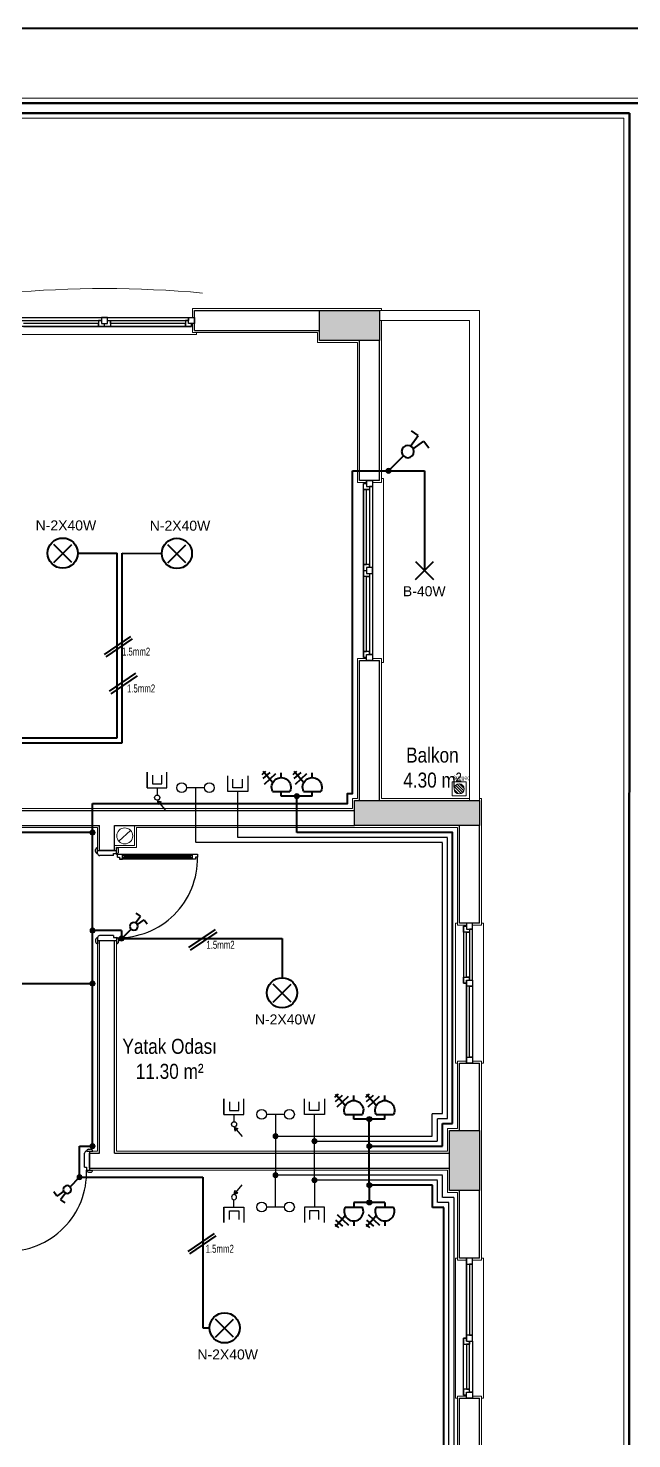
# Model space of a CAD drawing. Header units: metres. Extents: x 134072 to 172200, y 35728 to 38066.
# Drawn here: x 144742 to 145345, y 36656 to 38066 of the extents above; entities that cross this region are included whole.
import ezdxf
from ezdxf.enums import TextEntityAlignment as Align

# ---------------------------------------------------------------- set-up
doc = ezdxf.new("R2010")
doc.units = ezdxf.units.M
doc.linetypes.add('DASHED', pattern=[0.75, 0.5, -0.25])
for name, color, linetype, lineweight in [('baca', 161, 'Continuous', 20), ('Cizgi 20', 175, 'Continuous', 20), ('ELEKTRİK', 102, 'Continuous', 40), ('m_kuvvetliakım', 1, 'Continuous', 40), ('m_zayıfakım', 2, 'DASHED', 30), ('SEMBOL', 140, 'Continuous', 20), ('Suzgec', 81, 'Continuous', 15), ('sıva', 145, 'Continuous', 5), ('Tarama 13', 221, 'Continuous', 13)]:
    doc.layers.add(name, color=color, linetype=linetype, lineweight=lineweight)
for name, color, linetype in [('den', 156, 'Continuous'), ('duvaR', 52, 'Continuous'), ('kapı', 129, 'Continuous'), ('Kolon', 175, 'Continuous'), ('pencere', 28, 'Continuous'), ('yazı', 7, 'Continuous')]:
    doc.layers.add(name, color=color, linetype=linetype)
doc.styles.add('omr', font='ARIALN.TTF', dxfattribs={"height": 20})
doc.styles.add('ROMANTUR', font='arial.ttf', dxfattribs={"width": 0.7})

# ---------------------------------------------------------------- blocks, each defined once
blk = doc.blocks.new('suzgec')
at = {"layer": 'Suzgec', "lineweight": 5}
for points in [[(32229.9, 35183.4), (32229.9, 35169.4)], [(32243.9, 35183.4), (32229.9, 35183.4)], [(32232.3, 35175.5), (32236, 35171.8)], [(32232.6, 35178), (32238.5, 35172.1)], [(32233.4, 35179.9), (32240.4, 35172.9)], [(32235.2, 35180.7), (32241.2, 35174.7)], [(32237.3, 35181.3), (32241.8, 35176.8)], [(32243.9, 35169.4), (32243.9, 35183.4)], [(32229.9, 35169.4), (32243.9, 35169.4)]]:
    blk.add_lwpolyline(points, dxfattribs=at)
blk.add_circle((32236.9, 35176.4), 5, dxfattribs=at)
blk = doc.blocks.new('m-tv')
at = {"layer": 'm_zayıfakım', "color": 30, "linetype": 'Continuous', "ltscale": 100}
for p, q in [((-0.2, 12.7), (-8.3, 22.3)), ((-1, 16.7), (-4.1, 14.2)), ((-0.2, 12.7), (-4.1, 14.2)), ((-0.2, 12.7), (-1, 16.7)), ((10, 0), (-10, 0)), ((-10, 0), (-10, -15.6)), ((0, 0), (0, 7.4)), ((10, 0), (10, -15.6)), ((10, -15.6), (10, 0)), ((-5, -3.7), (-5, -12.4)), ((4.4, -3.7), (-5, -3.7)), ((4.4, -12.4), (4.4, -3.7))]:
    blk.add_line(p, q, dxfattribs=at)
blk.add_circle((-0.2, 9.9), 2.55, dxfattribs=at)
blk = doc.blocks.new('m-komutatör')
at = {"layer": 'm_kuvvetliakım', "color": 6}
for p, q in [((-24.8, 4), (-23.5, 12.1)), ((-12, 2), (-24.8, 4)), ((-12, -1.9), (-24.9, -4.1)), ((-24.9, -4.1), (-23.6, -12.2))]:
    blk.add_line(p, q, dxfattribs=at)
blk.add_circle((-6.2, 0), 6.17, dxfattribs=at)
blk = doc.blocks.new('m-avize')
at = {"layer": 'm_kuvvetliakım', "color": 1}
for p, q in [((9, -9), (-9, 9)), ((-9, -9), (9, 9))]:
    blk.add_line(p, q, dxfattribs=at)
blk.add_circle((0, 0.3), 15.1, dxfattribs=at)
blk = doc.blocks.new('m-priz')
at = {"layer": 'm_kuvvetliakım'}
for p, q in [((0, 13.9), (0, 18.8)), ((16.7, 7.4), (5.3, 18.1)), ((8.5, 8.7), (18.2, 19.9)), ((18.2, 13), (11.2, 19.1)), ((19, 17.1), (15.3, 20.4)), ((8.7, 0), (-8.7, 0))]:
    blk.add_line(p, q, dxfattribs=at)
blk.add_arc((0, 4.2), 9.63, 333.9421, 206.0579, dxfattribs=at)
blk = doc.blocks.new('m-anten')
at = {"layer": 'm_zayıfakım', "color": 30, "linetype": 'Continuous', "ltscale": 100}
for p, q in [((10, 0), (-10, 0)), ((-10, 0), (-10, -15.6)), ((10, -15.6), (10, 0)), ((-5, -3.7), (-5, -12.4)), ((4.4, -3.7), (-5, -3.7)), ((4.4, -12.4), (4.4, -3.7))]:
    blk.add_line(p, q, dxfattribs=at)
blk = doc.blocks.new('m-telefon')
at = {"layer": 'm_zayıfakım', "color": 2, "linetype": 'Continuous', "ltscale": 100}
blk.add_line((-9, 0), (9, 0), dxfattribs=at)
for centre in [(-13.9, 0), (13.9, 0)]:
    blk.add_circle(centre, 4.9, dxfattribs=at)
blk = doc.blocks.new('m-J1')
at = {"layer": 'm_kuvvetliakım'}
for p, q in [((-9, -9), (9, 9)), ((-9, 9), (9, -9))]:
    blk.add_line(p, q, dxfattribs=at)

msp = doc.modelspace()

# ---------------------------------------------------------------- hatches: boundary and pattern name
at = {"layer": 'SEMBOL'}
for points in [[(145100.3, 37622, -1), (145103.9, 37625.6, -1)], [(145010.3, 37296, -1), (145010.3, 37301.1, -1)], [(144808.6, 37262.1, -1), (144803.5, 37262.1, -1)], [(144808.6, 37164.1, -1), (144803.5, 37164.1, -1)], [(144837.6, 37156.1, -1), (144832.5, 37156.1, -1)], [(144808.6, 37111.1, -1), (144803.5, 37111.1, -1)], [(145082.9, 36973.1, -1), (145082.9, 36978.2, -1)], [(144803.5, 36948.6, -1), (144808.6, 36948.6, -1)], [(144989.1, 36956, -1), (144989.1, 36961.1, -1)], [(145028, 36951, -1), (145028, 36956.1, -1)], [(145082.9, 36946, -1), (145082.9, 36951.1, -1)], [(144989.1, 36922.1, 1), (144989.1, 36917, 1)], [(144790.5, 36917.6, -1), (144795.6, 36917.6, -1)], [(145028, 36917.1, 1), (145028, 36912, 1)], [(145082.9, 36912.1, 1), (145082.9, 36907, 1)], [(145082.9, 36895, 1), (145082.9, 36889.9, 1)]]:
    msp.add_hatch(color=1, dxfattribs=at).paths.add_polyline_path(points)
at = {"layer": 'Tarama 13'}
h = msp.add_hatch(dxfattribs=at)
h.set_pattern_fill('ANSI33,_O', color=256, scale=2)
h.set_pattern_definition([(45, (117464.424, 22063.553), (-8.980256, 8.980256), []), (45, (117473.405, 22063.553), (-8.980256, 8.980256), [6.35, -3.175])])
h.paths.add_polyline_path([(142808.1, 37659.1), (142778.1, 37659.1), (142778.1, 37599.1), (142808.1, 37599.1)])
h.paths.add_polyline_path([(143263.1, 37659.1), (143233.1, 37659.1), (143233.1, 37599.1), (143263.1, 37599.1)])
h.paths.add_polyline_path([(143608.1, 37784.1), (143583.1, 37784.1), (143583.1, 37609.1), (143608.1, 37609.1)])
h.paths.add_polyline_path([(144223.1, 37784.1), (144198.1, 37784.1), (144198.1, 37609.1), (144223.1, 37609.1)])
h.paths.add_polyline_path([(144223.1, 37329.1), (144193.1, 37329.1), (144193.1, 37269.1), (144223.1, 37269.1)])
h.paths.add_polyline_path([(144223.1, 37084.1), (144198.1, 37084.1), (144198.1, 37009.1), (144223.1, 37009.1)])
h.paths.add_polyline_path([(143608.1, 37084.1), (143583.1, 37084.1), (143583.1, 37009.1), (143608.1, 37009.1)])
h.paths.add_polyline_path([(143608.1, 37294.1), (143378.1, 37294.1), (143378.1, 37269.1), (143608.1, 37269.1)])
h.paths.add_polyline_path([(143263.1, 37084.1), (143088.1, 37084.1), (143088.1, 37059.1), (143263.1, 37059.1)])
h.paths.add_polyline_path([(142808.1, 37119.1), (142778.1, 37119.1), (142778.1, 37059.1), (142808.1, 37059.1)])
h.paths.add_polyline_path([(143608.1, 36859.1), (143583.1, 36859.1), (143583.1, 36784.1), (143608.1, 36784.1)])
h.paths.add_polyline_path([(143608.1, 36599.1), (143578.1, 36599.1), (143578.1, 36539.1), (143608.1, 36539.1)])
h.paths.add_polyline_path([(143608.1, 36259.1), (143583.1, 36259.1), (143583.1, 36084.1), (143608.1, 36084.1)])
h.paths.add_polyline_path([(143138.1, 36214.1), (143078.1, 36214.1), (143078.1, 36184.1), (143138.1, 36184.1)])
h.paths.add_polyline_path([(142808.1, 36244.1), (142778.1, 36244.1), (142778.1, 36184.1), (142808.1, 36184.1)])
h.paths.add_polyline_path([(142808.1, 36634.1), (142778.1, 36634.1), (142778.1, 36574.1), (142808.1, 36574.1)])
h.paths.add_polyline_path([(143138.1, 36599.1), (143078.1, 36599.1), (143078.1, 36569.1), (143138.1, 36569.1)])
h.paths.add_polyline_path([(144223.1, 36599.1), (144193.1, 36599.1), (144193.1, 36539.1), (144223.1, 36539.1)])
h.paths.add_polyline_path([(144223.1, 36259.1), (144198.1, 36259.1), (144198.1, 36084.1), (144223.1, 36084.1)])
h.paths.add_polyline_path([(144603.1, 36114.1), (144543.1, 36114.1), (144543.1, 36084.1), (144603.1, 36084.1)])
h.paths.add_polyline_path([(144573.1, 36599.1), (144543.1, 36599.1), (144543.1, 36539.1), (144573.1, 36539.1)])
h.paths.add_polyline_path([(144703.1, 36809.1), (144528.1, 36809.1), (144528.1, 36784.1), (144703.1, 36784.1)])
h.paths.add_polyline_path([(144223.1, 36859.1), (144198.1, 36859.1), (144198.1, 36784.1), (144223.1, 36784.1)])
h.paths.add_polyline_path([(145093.1, 36114.1), (145033.1, 36114.1), (145033.1, 36084.1), (145093.1, 36084.1)])
h.paths.add_polyline_path([(145193.1, 36599.1), (145068.1, 36599.1), (145068.1, 36574.1), (145193.1, 36574.1)])
h.paths.add_polyline_path([(145193.1, 36964.1), (145163.1, 36964.1), (145163.1, 36904.1), (145193.1, 36904.1)])
h.paths.add_polyline_path([(145193.1, 37294.1), (145068.1, 37294.1), (145068.1, 37269.1), (145193.1, 37269.1)])
h.paths.add_polyline_path([(144573.1, 37329.1), (144543.1, 37329.1), (144543.1, 37269.1), (144573.1, 37269.1)])
h.paths.add_polyline_path([(144703.1, 37084.1), (144528.1, 37084.1), (144528.1, 37059.1), (144703.1, 37059.1)])
h.paths.add_polyline_path([(145093.1, 37784.1), (145033.1, 37784.1), (145033.1, 37754.1), (145093.1, 37754.1)])
h.paths.add_polyline_path([(144603.1, 37784.1), (144543.1, 37784.1), (144543.1, 37754.1), (144603.1, 37754.1)])

# ---------------------------------------------------------------- linework, layer by layer
at = {"lineweight": 20}
for p, q in [((137518.3, 37996.4, 127785.9), (153740.3, 37996.4, 127785.9)), ((142640.2, 37976.4, 127785.9), (145337.6, 37976.4, 127785.9)), ((145337.6, 37976.4, 127785.9), (145337.6, 35938.9, 127785.9))]:
    msp.add_line(p, q, dxfattribs=at)
at = {"lineweight": 50}
for p, q in [((137523.3, 37991.4, 127785.9), (153732.7, 37991.4, 127785.9)), ((142635.2, 37981.4, 127785.9), (145343.3, 37981.4, 127785.9)), ((145343.3, 37981.4, 127785.9), (145342.6, 35933.9, 127785.9))]:
    msp.add_line(p, q, dxfattribs=at)
at = {"layer": 'baca'}
msp.add_line((144844.1, 37264.2), (144832.3, 37253.4), dxfattribs=at)
at = {"layer": 'baca', "linetype": 'ByBlock'}
for p, q in [((144848.1, 37269.1), (144848.1, 37249.1)), ((144848.1, 37249.1), (144828.1, 37249.1))]:
    msp.add_line(p, q, dxfattribs=at)
at = {"layer": 'baca'}
msp.add_circle((144838.2, 37258.8), 8, dxfattribs=at)
at = {"layer": 'Cizgi 20'}
for points in [[(145193.1, 37294.1), (145193.1, 37784.1), (145093.1, 37784.1)], [(145183.1, 37294.1), (145183.1, 37774.1), (145093.1, 37774.1)]]:
    msp.add_lwpolyline(points, dxfattribs=at)
at = {"layer": 'den', "lineweight": 5}
for points in [[(144910.1, 37762.1), (144910.1, 37760.1), (144726.1, 37760.1), (144726.1, 37762.1)], [(145095.1, 37432.1), (145097.1, 37432.1), (145097.1, 37616.1), (145095.1, 37616.1)], [(145171.1, 37171.6), (145169.1, 37171.6), (145169.1, 37031.6), (145171.1, 37031.6)], [(145195.1, 37171.6), (145197.1, 37171.6), (145197.1, 37031.6), (145195.1, 37031.6)], [(145171.1, 36696.6), (145169.1, 36696.6), (145169.1, 36836.6), (145171.1, 36836.6)], [(145195.1, 36696.6), (145197.1, 36696.6), (145197.1, 36836.6), (145195.1, 36836.6)]]:
    msp.add_lwpolyline(points, dxfattribs=at)
msp.add_arc((144818.1, 36727.3), 1078.7, 84.7877, 95.2123, dxfattribs=at)
at = {"layer": 'duvaR'}
for p, q in [((144908.1, 37784.1), (145033.1, 37784.1)), ((144908.1, 37764.1), (144908.1, 37784.1)), ((144908.1, 37764.1), (145033.1, 37764.1)), ((145073.1, 37614.1), (145073.1, 37754.1)), ((145093.1, 37614.1), (145093.1, 37754.1)), ((145093.1, 37614.1), (145073.1, 37614.1)), ((145073.1, 37294.1), (145073.1, 37434.1)), ((145073.1, 37434.1), (145093.1, 37434.1)), ((145093.1, 37294.1), (145093.1, 37434.1)), ((144673.1, 37284.1), (144813.1, 37284.1)), ((144813.1, 37284.1), (145068.1, 37284.1)), ((144673.1, 37269.1), (144813.1, 37269.1)), ((144813.1, 37244.1), (144813.1, 37269.1)), ((144828.1, 37244.1), (144828.1, 37269.1)), ((144828.1, 37269.1), (145068.1, 37269.1)), ((145173.1, 37171.6), (145173.1, 37269.1)), ((145193.1, 37171.6), (145193.1, 37269.1)), ((144828.1, 37244.1), (144813.1, 37244.1)), ((145193.1, 37171.6), (145173.1, 37171.6)), ((144813.1, 36941.6), (144813.1, 37154.1)), ((144813.1, 37154.1), (144828.1, 37154.1)), ((144828.1, 36941.6), (144828.1, 37154.1)), ((145173.1, 36964.1), (145173.1, 37031.6)), ((145173.1, 37031.6), (145193.1, 37031.6)), ((145193.1, 36964.1), (145193.1, 37031.6)), ((144803.1, 36941.6), (144813.1, 36941.6)), ((144803.1, 36926.6), (144803.1, 36941.6)), ((144828.1, 36941.6), (145163.1, 36941.6)), ((144803.1, 36926.6), (144813.1, 36926.6)), ((144813.1, 36926.6), (145163.1, 36926.6)), ((145173.1, 36836.6), (145173.1, 36904.1)), ((145193.1, 36836.6), (145193.1, 36904.1)), ((145193.1, 36836.6), (145173.1, 36836.6)), ((145173.1, 36599.1), (145173.1, 36696.6)), ((145173.1, 36696.6), (145193.1, 36696.6)), ((145193.1, 36599.1), (145193.1, 36696.6))]:
    msp.add_line(p, q, dxfattribs=at)
at = {"layer": 'ELEKTRİK'}
msp.add_line((135359.3, 38066.3, 127785.9), (172199.8, 38066.3, 127785.9), dxfattribs=at)
at = {"layer": 'kapı'}
for p, q in [((144811.1, 37241.2), (144811.1, 37247.2)), ((144830.1, 37241.1), (144830.1, 37247.2)), ((144809.1, 37243.1), (144809.1, 37245.1)), ((144811.1, 37244.1), (144830.1, 37244.1)), ((144827.1, 37239.1), (144813.1, 37239.1)), ((144827.1, 37241.1), (144830.1, 37241.1)), ((144827.1, 37239.1), (144827.1, 37241.1)), ((144831.1, 37237.6), (144831.1, 37240.6)), ((144831.1, 37240.6), (144911, 37240.6)), ((144831.1, 37237.6), (144833.1, 37237.6)), ((144832.1, 37243.1), (144832.1, 37245.1)), ((144833.1, 37237.6), (144833.1, 37235.6)), ((144833.1, 37235.6), (144836.1, 37235.6)), ((144909, 37235.6), (144833.1, 37235.6)), ((144836.1, 37235.6), (144836.1, 37240.6)), ((144836.1, 37239.1), (144906, 37239.1)), ((144836.1, 37237.1), (144906, 37237.1)), ((144838, 37237.1), (144838, 37239.1)), ((144838, 37238.1), (144904, 37238.1)), ((144904, 37237.1), (144904, 37239.1)), ((144906, 37235.6), (144906, 37240.6)), ((144909, 37235.6), (144906, 37235.6)), ((144911, 37237.6), (144909, 37237.6)), ((144909, 37237.6), (144909, 37235.6)), ((144911, 37240.6), (144911, 37237.6)), ((144809.1, 37155.1), (144809.1, 37153.1)), ((144811.1, 37156.9), (144811.1, 37150.9)), ((144811.1, 37154.1), (144830.1, 37154.1)), ((144827.1, 37159.1), (144813.1, 37159.1)), ((144827.1, 37159.1), (144827.1, 37157.1)), ((144827.1, 37157.1), (144830.1, 37157.1)), ((144830.1, 37157.1), (144830.1, 37150.9)), ((144832.1, 37155.1), (144832.1, 37153.1)), ((144798.1, 36927.6), (144798.1, 36941.6)), ((144800.2, 36943.6), (144806.2, 36943.6)), ((144802.1, 36945.6), (144804.1, 36945.6)), ((144803.1, 36943.6), (144803.1, 36924.6)), ((144798.1, 36927.6), (144800.1, 36927.6)), ((144800.1, 36927.6), (144800.1, 36924.6)), ((144800.1, 36924.6), (144806.2, 36924.6)), ((144802.1, 36922.6), (144804.1, 36922.6))]:
    msp.add_line(p, q, dxfattribs=at)
msp.add_circle((144830.6, 37240.6), 0.5, dxfattribs=at)
for centre, radius, start, end in [((144811.2, 37245), 2.16, 94.4053, 179.1726), ((144829.9, 37245), 2.16, 0.8248, 85.5973), ((144811.1, 37243.2), 2.01, 183.8031, 269.7977), ((144813.3, 37241.2), 2.19, 181.4185, 265.0939), ((144830.1, 37243.1), 2, 270.1131, 0), ((144832, 37236), 79, 268.5661, 1.1371), ((144811.1, 37154.9), 2.01, 90.2023, 176.1969), ((144811.2, 37153.1), 2.16, 180.8274, 265.5947), ((144813.3, 37156.9), 2.19, 94.9061, 178.5815), ((144830.1, 37155.1), 2, 0, 89.8869), ((144829.9, 37153.1), 2.16, 274.4027, 359.1752), ((144800.2, 36941.4), 2.19, 91.4185, 175.0939), ((144802.2, 36943.5), 2.01, 93.8031, 179.7977), ((144804, 36943.4), 2.16, 4.4053, 89.1726), ((144721.1, 36922.6), 79, 268.8629, 1.4339), ((144802.1, 36924.6), 2, 180.1131, 270), ((144804, 36924.7), 2.16, 270.8248, 355.5973)]:
    msp.add_arc(centre, radius, start, end, dxfattribs=at)
at = {"layer": 'Kolon'}
for p, q in [((145033.1, 37754.1), (145033.1, 37784.1)), ((145033.1, 37784.1), (145093.1, 37784.1)), ((145093.1, 37784.1), (145093.1, 37754.1)), ((145093.1, 37754.1), (145033.1, 37754.1)), ((145068.1, 37269.1), (145068.1, 37294.1)), ((145068.1, 37294.1), (145193.1, 37294.1)), ((145193.1, 37294.1), (145193.1, 37269.1)), ((145193.1, 37269.1), (145068.1, 37269.1)), ((145163.1, 36904.1), (145163.1, 36964.1)), ((145163.1, 36964.1), (145193.1, 36964.1)), ((145193.1, 36964.1), (145193.1, 36904.1)), ((145193.1, 36904.1), (145163.1, 36904.1))]:
    msp.add_line(p, q, dxfattribs=at)
at = {"layer": 'm_kuvvetliakım', "color": 6}
for p, q in [((145117, 37638.7), (145102.1, 37623.8)), ((144844.6, 37165.6), (144836.9, 37157.9)), ((144836.1, 37157.1), (144835.1, 37156.1)), ((144783.5, 36908), (144793.1, 36917.6))]:
    msp.add_line(p, q, dxfattribs=at)
at = {"layer": 'm_kuvvetliakım', "color": 5}
for p, q in [((145066.1, 37623.8), (145138.1, 37623.8)), ((145138.1, 37623.8), (145138.1, 37524.1)), ((144791.3, 37541.6), (144830.8, 37541.4)), ((144830.8, 37356.9), (144830.8, 37541.4)), ((144835.8, 37541.4), (144875.3, 37541.2)), ((144835.8, 37351.9), (144835.8, 37541.4)), ((144844.1, 37458.2), (144817.5, 37440.2)), ((144845.8, 37455.7), (144819.2, 37437.7)), ((144849.1, 37421.4), (144822.5, 37403.4)), ((144850.8, 37418.9), (144824.2, 37400.9)), ((144663.1, 37356.9), (144776.2, 37356.9)), ((144668.1, 37351.9), (144835.8, 37351.9)), ((144776.2, 37356.9), (144830.8, 37356.9)), ((144806.1, 37264.6), (144806.1, 37291.1)), ((144835.1, 37164.1), (144808.6, 37164.1)), ((144835.1, 37164.1), (144835.1, 37158.6)), ((144928.6, 37165.1), (144902, 37147.1)), ((144930.3, 37162.6), (144903.7, 37144.6)), ((144806.1, 37125), (144806.1, 37161.5)), ((144835.1, 37157.1), (144835.1, 37156.1)), ((144837.6, 37156.1), (144995.6, 37156.1)), ((144995.6, 37156.1), (144995.6, 37117)), ((144432.8, 37111.1), (144803.5, 37111.1)), ((144793.1, 36917.6), (144793.1, 36948.6)), ((144793.1, 36917.6), (144916.2, 36917.6)), ((144916.2, 36917.6), (144916.2, 36782)), ((144927.8, 36861.2), (144901.3, 36843.3)), ((144929.5, 36858.8), (144902.9, 36840.8)), ((144916.2, 36782), (144916.2, 36766.9)), ((144916.2, 36766.9), (144923, 36766.9))]:
    msp.add_line(p, q, dxfattribs=at)
at = {"layer": 'm_kuvvetliakım'}
for p, q in [((144994.8, 37298.5), (144994.8, 37303.2)), ((145025.8, 37298.5), (145025.8, 37303.2)), ((145025.8, 37298.5), (144994.8, 37298.5)), ((145010.3, 37262.1), (145010.3, 37296)), ((145166.1, 36971.1), (145166.1, 37164.6)), ((145067.3, 36975.7), (145067.3, 36980.4)), ((145098.4, 36975.7), (145098.4, 36980.4)), ((145098.4, 36975.7), (145067.3, 36975.7)), ((145082.9, 36943.6), (145082.9, 36975.7)), ((145156.1, 36971.1), (145166.1, 36971.1)), ((145156.1, 36966.1), (145156.1, 36971.1)), ((145156.1, 36948.6), (145156.1, 36966.1)), ((145082.9, 36948.6), (145156.1, 36948.6)), ((145082.9, 36912.1), (145082.9, 36943.6)), ((145146.1, 36909.6), (145082.9, 36909.6)), ((145082.9, 36909.6), (145082.9, 36892.4)), ((145146.1, 36887.1), (145146.1, 36909.6)), ((145098.4, 36892.4), (145067.3, 36892.4)), ((145067.3, 36892.4), (145067.3, 36887.7)), ((145098.4, 36892.4), (145098.4, 36887.7)), ((145157.5, 36887.1), (145146.1, 36887.1)), ((145157.5, 36614.6), (145157.5, 36887.1))]:
    msp.add_line(p, q, dxfattribs=at)
at = {"layer": 'm_kuvvetliakım', "color": 5}
for points in [[(144806.1, 37291.1), (145061.1, 37291.1), (145061.1, 37301.1), (145066.1, 37301.1), (145066.1, 37623.8)], [(144806.1, 37166.6), (144806.1, 37262.1), (144663.1, 37262.1)], [(144793.1, 36948.6), (144806.1, 36948.6), (144806.1, 37125)]]:
    msp.add_lwpolyline(points, dxfattribs=at)
at = {"layer": 'm_kuvvetliakım'}
msp.add_lwpolyline([(145166.1, 37164.6), (145166.1, 37262.1), (145068.1, 37262.1), (145010.3, 37262.1)], dxfattribs=at)
at = {"layer": 'm_zayıfakım'}
for p, q in [((144909, 37307), (144909, 37252.1)), ((145156.1, 36981.1), (145156.1, 37154.6)), ((144989.1, 36980.4), (144989.1, 36943.6)), ((145145.8, 36958.6), (145145.8, 36981.1)), ((145145.8, 36981.1), (145156.1, 36981.1)), ((144989.1, 36958.6), (145145.8, 36958.6)), ((144989.1, 36943.6), (144989.1, 36922.1)), ((145156.1, 36919.6), (144989.1, 36919.6)), ((144989.1, 36887.7), (144989.1, 36919.6)), ((145156.1, 36897.1), (145156.1, 36919.6)), ((145167.5, 36897.1), (145156.1, 36897.1))]:
    msp.add_line(p, q, dxfattribs=at)
at = {"layer": 'm_zayıfakım', "color": 30}
for p, q in [((144951.4, 37257.1), (144951.4, 37303.2)), ((145161.1, 36976.1), (145161.1, 37159.6)), ((145028, 36943.6), (145028, 36980.4)), ((145151.1, 36953.6), (145151.1, 36976.1)), ((145151.1, 36976.1), (145161.1, 36976.1)), ((145028, 36953.6), (145151.1, 36953.6)), ((145028, 36917.1), (145028, 36943.6)), ((145028, 36914.6), (145028, 36887.7))]:
    msp.add_line(p, q, dxfattribs=at)
at = {"layer": 'm_zayıfakım'}
for points in [[(145156.1, 37154.6), (145156.1, 37252.1), (145068.1, 37252.1), (144909, 37252.1)], [(145167.5, 36897.1), (145167.5, 36604.6), (144708.6, 36604.6), (144708.6, 36921), (144723.1, 36921)]]:
    msp.add_lwpolyline(points, dxfattribs=at)
at = {"layer": 'm_zayıfakım', "color": 30}
for points in [[(145161.1, 37159.6), (145161.1, 37257.1), (145068.1, 37257.1), (144951.4, 37257.1)], [(144728.1, 36916), (144713.6, 36916), (144713.6, 36609.6), (145162.5, 36609.6), (145162.5, 36892.1), (145151.1, 36892.1), (145151.1, 36914.6), (145028, 36914.6)]]:
    msp.add_lwpolyline(points, dxfattribs=at)
at = {"layer": 'pencere'}
for points in [[(144728.1, 37777.1), (144908.1, 37777.1), (144908.1, 37771.1), (144905.1, 37771.1), (144905.1, 37768.1), (144731.1, 37768.1)], [(144734.1, 37774.1), (144815.1, 37774.1), (144815.1, 37771.1), (144821.1, 37771.1), (144821.1, 37777.1), (144815.1, 37777.1), (144815.1, 37774.1), (144812.1, 37774.1), (144812.1, 37768.1), (144812.1, 37771.1), (144737.1, 37771.1)], [(144737.1, 37768.1), (144905.1, 37768.1), (144905.1, 37771.1), (144902.1, 37771.1), (144902.1, 37777.1), (144902.1, 37774.1), (144899.1, 37774.1), (144899.1, 37768.1), (144899.1, 37771.1), (144824.1, 37771.1), (144824.1, 37768.1), (144818.1, 37768.1), (144818.1, 37771.1), (144821.1, 37771.1), (144821.1, 37774.1), (144824.1, 37774.1), (144824.1, 37771.1), (144824.1, 37774.1), (144902.1, 37774.1)], [(145080.1, 37614.1), (145086.1, 37614.1), (145086.1, 37434.1), (145080.1, 37434.1), (145080.1, 37437.1), (145077.1, 37437.1), (145077.1, 37611.1), (145080.1, 37611.1), (145080.1, 37614.1), (145080.1, 37608.1), (145086.1, 37608.1), (145083.1, 37608.1), (145083.1, 37527.1), (145080.1, 37527.1), (145080.1, 37521.1), (145086.1, 37521.1), (145086.1, 37527.1), (145083.1, 37527.1), (145083.1, 37530.1), (145077.1, 37530.1), (145080.1, 37530.1), (145080.1, 37605.1), (145077.1, 37605.1), (145083.1, 37605.1), (145077.1, 37605.1), (145077.1, 37437.1), (145080.1, 37437.1), (145080.1, 37440.1), (145086.1, 37440.1), (145083.1, 37440.1), (145083.1, 37443.1), (145077.1, 37443.1), (145080.1, 37443.1), (145080.1, 37518.1), (145077.1, 37518.1), (145077.1, 37524.1), (145080.1, 37524.1), (145080.1, 37521.1), (145083.1, 37521.1), (145083.1, 37518.1), (145080.1, 37518.1), (145083.1, 37518.1), (145083.1, 37440.1)], [(145180.1, 37114.6), (145186.1, 37114.6), (145186.1, 37031.6), (145180.1, 37031.6), (145180.1, 37037.6), (145186.1, 37037.6), (145183.1, 37037.6), (145183.1, 37108.6), (145186.1, 37108.6), (145180.1, 37108.6), (145180.1, 37114.6), (145180.1, 37031.6), (145180.1, 37111.6), (145177.1, 37111.6), (145177.1, 37117.6), (145183.1, 37117.6), (145183.1, 37114.6), (145186.1, 37114.6), (145186.1, 37171.6), (145180.1, 37171.6), (145180.1, 37165.6), (145186.1, 37165.6), (145183.1, 37165.6), (145183.1, 37114.6), (145183.1, 37117.6), (145180.1, 37117.6), (145180.1, 37162.6), (145183.1, 37162.6), (145177.1, 37162.6), (145177.1, 37168.6), (145180.1, 37168.6), (145177.1, 37168.6), (145177.1, 37111.6), (145180.1, 37111.6)], [(145180.1, 36753.6), (145186.1, 36753.6), (145186.1, 36836.6), (145180.1, 36836.6), (145180.1, 36830.6), (145186.1, 36830.6), (145183.1, 36830.6), (145183.1, 36759.6), (145186.1, 36759.6), (145180.1, 36759.6), (145180.1, 36753.6), (145180.1, 36836.6), (145180.1, 36756.6), (145177.1, 36756.6), (145177.1, 36750.6), (145183.1, 36750.6), (145183.1, 36753.6), (145186.1, 36753.6), (145186.1, 36696.6), (145180.1, 36696.6), (145180.1, 36702.6), (145186.1, 36702.6), (145183.1, 36702.6), (145183.1, 36753.6), (145183.1, 36750.6), (145180.1, 36750.6), (145180.1, 36705.6), (145183.1, 36705.6), (145177.1, 36705.6), (145177.1, 36699.6), (145180.1, 36699.6), (145177.1, 36699.6), (145177.1, 36756.6), (145180.1, 36756.6)]]:
    msp.add_lwpolyline(points, dxfattribs=at)
at = {"layer": 'SEMBOL', "color": 1}
for centre in [(145102.1, 37623.8), (145010.3, 37298.5), (144806.1, 37262.1), (144806.1, 37164.1), (144835.1, 37156.1), (144806.1, 37111.1), (145082.9, 36975.7), (144806.1, 36948.6), (144989.1, 36958.6), (145028, 36953.6), (145082.9, 36948.6), (144989.1, 36919.6), (144793.1, 36917.6), (145028, 36914.6), (145082.9, 36909.6), (145082.9, 36892.4)]:
    msp.add_circle(centre, 2.55, dxfattribs=at)
at = {"layer": 'sıva'}
for p, q in [((144830.1, 37156.1), (144830.1, 37156.1)), ((144830.1, 37156.1), (144830.1, 36943.6)), ((145171.1, 36966.1), (145171.1, 37033.6)), ((145171.1, 37033.6), (145180.1, 37033.6)), ((145161.1, 36943.6), (145161.1, 36966.1)), ((145161.1, 36966.1), (145171.1, 36966.1)), ((144830.1, 36943.6), (145161.1, 36943.6)), ((144813.1, 36924.6), (144801.1, 36924.6)), ((145161.1, 36924.6), (144813.1, 36924.6)), ((145161.1, 36902.1), (145161.1, 36924.6)), ((145171.1, 36902.1), (145161.1, 36902.1)), ((145171.1, 36834.6), (145171.1, 36902.1)), ((145180.1, 36834.6), (145171.1, 36834.6))]:
    msp.add_line(p, q, dxfattribs=at)
for points in [[(144906.1, 37777.1), (144906.1, 37786.1), (145033.1, 37786.1), (145095.1, 37786.1), (145095.1, 37784.1)], [(145080.1, 37612.1), (145071.1, 37612.1), (145071.1, 37752.1), (145031.1, 37752.1), (145031.1, 37762.1), (144906.1, 37762.1), (144906.1, 37771.1)], [(145095.1, 37774.1), (145095.1, 37754.1), (145095.1, 37612.1), (145086.1, 37612.1)], [(144670.1, 37286.1), (144813.1, 37286.1), (145066.1, 37286.1), (145066.1, 37296.1), (145071.1, 37296.1), (145071.1, 37436.1), (145080.1, 37436.1)], [(145086.1, 37436.1), (145095.1, 37436.1), (145095.1, 37296.1), (145183.1, 37296.1)], [(145193.1, 37296.1), (145195.1, 37296.1), (145195.1, 37269.1), (145195.1, 37169.6), (145186.1, 37169.6)], [(144811.1, 37242.1), (144811.1, 37267.1), (144670.2, 37267.1)], [(144850.1, 37267.1), (144850.1, 37247.1), (144830.1, 37247.1)], [(145180.1, 37169.6), (145171.1, 37169.6), (145171.1, 37267.1), (145068.1, 37267.1), (144850.1, 37267.1)], [(144830.1, 37247.1), (144830.1, 37242.1)], [(144801.1, 36943.6), (144811.1, 36943.6), (144811.1, 37156.1)], [(145186.1, 37033.6), (145195.1, 37033.6), (145195.1, 36964.1), (145195.1, 36904.1), (145195.1, 36834.6), (145186.1, 36834.6)], [(145180.1, 36698.6), (145171.1, 36698.6), (145171.1, 36601.1), (144705.1, 36601.1), (144705.1, 36924.6), (144715.1, 36924.6)], [(145193.1, 36572.1), (145195.1, 36572.1), (145195.1, 36698.6), (145186.1, 36698.6)]]:
    msp.add_lwpolyline(points, dxfattribs=at)

# ---------------------------------------------------------------- block references
at = {"layer": 'm_kuvvetliakım', "xscale": -1, "rotation": 45}
msp.add_blockref('m-komutatör', (145117, 37638.7), dxfattribs=at)
at = {"layer": 'm_kuvvetliakım'}
for name, p in [('m-avize', (144776.2, 37541.2)), ('m-avize', (144890.4, 37540.9)), ('m-J1', (145138.1, 37524.1)), ('m-avize', (144995.6, 37101.6)), ('m-avize', (144938.1, 36766.6))]:
    msp.add_blockref(name, p, dxfattribs=at)
at = {"layer": 'm_kuvvetliakım', "xscale": -1}
for p in [(144994.8, 37303.2), (145025.8, 37303.2), (145067.3, 36980.4), (145098.4, 36980.4)]:
    msp.add_blockref('m-priz', p, dxfattribs=at)
at = {"layer": 'm_kuvvetliakım', "yscale": 0.6379656958762534, "zscale": 0.6379656958762534}
for p, xscale, rotation in [((144844.6, 37165.6), -0.6379656958762535, 44.99999999999984), ((144783.5, 36908), -0.6379656958762534, 225)]:
    msp.add_blockref('m-komutatör', p, dxfattribs=dict(at, xscale=xscale, rotation=rotation))
at = {"layer": 'm_kuvvetliakım', "rotation": 180}
for p in [(145067.3, 36887.7), (145098.4, 36887.7)]:
    msp.add_blockref('m-priz', p, dxfattribs=at)
at = {"layer": 'm_zayıfakım', "color": 30, "rotation": 180}
for name, p in [('m-tv', (144870.5, 37307)), ('m-telefon', (144909, 37307)), ('m-tv', (144947.4, 36980.4)), ('m-telefon', (144989.1, 36980.4)), ('m-telefon', (144989.1, 36887.7))]:
    msp.add_blockref(name, p, dxfattribs=at)
at = {"layer": 'm_zayıfakım', "color": 30, "xscale": -1, "rotation": 180}
for p in [(144951.4, 37303.2), (145028, 36980.4)]:
    msp.add_blockref('m-anten', p, dxfattribs=at)
at = {"layer": 'm_zayıfakım', "color": 30, "xscale": -1}
msp.add_blockref('m-tv', (144947.4, 36887.7), dxfattribs=at)
at = {"layer": 'm_zayıfakım', "color": 30}
msp.add_blockref('m-anten', (145028, 36887.7), dxfattribs=at)
at = {"layer": 'Suzgec'}
msp.add_blockref('suzgec', (112935.9, 2129.4), dxfattribs=at)

# ---------------------------------------------------------------- texts
at = {"layer": 'm_kuvvetliakım', "color": 4, "style": 'ROMANTUR'}
msp.add_text('B-40W', height=10, dxfattribs=at).set_placement((145116.5, 37498.4))
at = {"layer": 'm_kuvvetliakım', "color": 5, "style": 'ROMANTUR', "width": 0.7}
for p in [(144835.4, 37439), (144840.4, 37402.2), (144919.9, 37145.9), (144919.1, 36842)]:
    msp.add_text('1.5mm2', height=8, dxfattribs=at).set_placement(p)
at = {"layer": 'm_kuvvetliakım', "color": 4, "style": 'ROMANTUR', "flags": 8}
for p in [(144779.4, 37564.2), (144893.5, 37563.9), (144998.7, 37070.3), (144941.2, 36735.3)]:
    msp.add_attdef('N-2X40W', text='N-2x40W', height=10, dxfattribs=at).set_placement(p, align=Align.CENTER)
at = {"layer": 'Suzgec', "lineweight": 5, "style": 'omr'}
msp.add_text('Süzgeç', height=3.75, dxfattribs=at).set_placement((145166.3, 37315.1))
at = {"layer": 'yazı', "lineweight": 20, "char_height": 15, "width": 139.191, "attachment_point": 2, "style": 'omr'}
for s, insert in [('Balkon\\P4.30 m²', (145146, 37347.1)), ('Yatak Odası\\P11.30 m²', (144883.2, 37055.9))]:
    msp.add_mtext(s, dxfattribs=dict(at, insert=insert))

doc.saveas('drawing.dxf')
